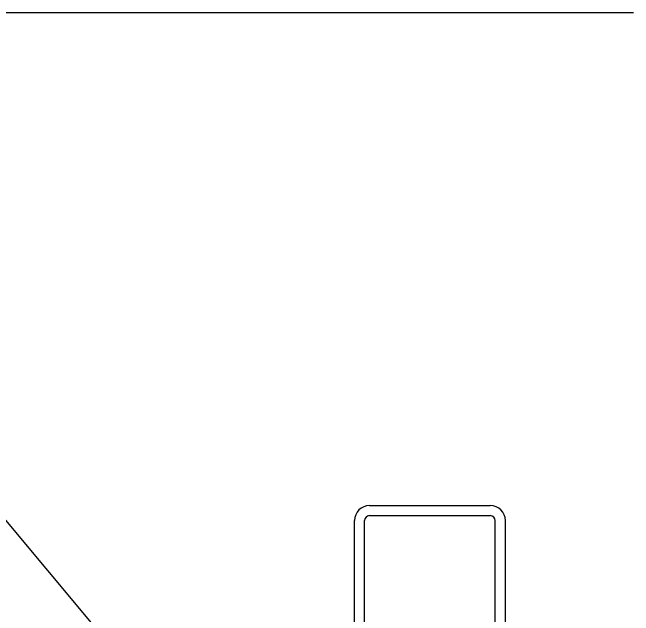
# Model space of a CAD drawing. Extents: x 443 to 1217, y -1921 to -677.
# Drawn here: x 555.49 to 571.95, y -1431.55 to -1415.57 of the extents above; entities that cross this region are included whole.
import ezdxf

# ---------------------------------------------------------------- set-up
doc = ezdxf.new("R2010")
doc.units = 0
doc.header["$MEASUREMENT"] = 0
doc.layers.get('0').update_dxf_attribs({"linetype": 'CONTINUOUS'})
doc.layers.add('3', color=8, linetype='CONTINUOUS')

msp = doc.modelspace()

# ---------------------------------------------------------------- linework, layer by layer
at = {"color": 7, "linetype": 'Continuous'}
for p, q in [((544.072, -1415.57), (571.954, -1415.57)), ((562.918, -1438.114), (544.072, -1415.57))]:
    msp.add_line(p, q, dxfattribs=at)
at = {"layer": '3', "color": 3, "linetype": 'Continuous'}
for p, q in [((564.959, -1428.633), (568.156, -1428.633)), ((564.959, -1428.899), (568.156, -1428.899)), ((564.56, -1432.669), (564.56, -1429.032)), ((564.826, -1432.669), (564.826, -1429.032)), ((568.289, -1432.669), (568.289, -1429.032)), ((568.556, -1432.669), (568.556, -1429.032))]:
    msp.add_line(p, q, dxfattribs=at)
for centre, radius, start, end in [((564.959, -1429.032), 0.4, 90, 180), ((568.156, -1429.032), 0.4, 0, 90), ((564.959, -1429.032), 0.133, 90, 180), ((568.156, -1429.032), 0.133, 0, 90)]:
    msp.add_arc(centre, radius, start, end, dxfattribs=at)

doc.saveas('drawing.dxf')
